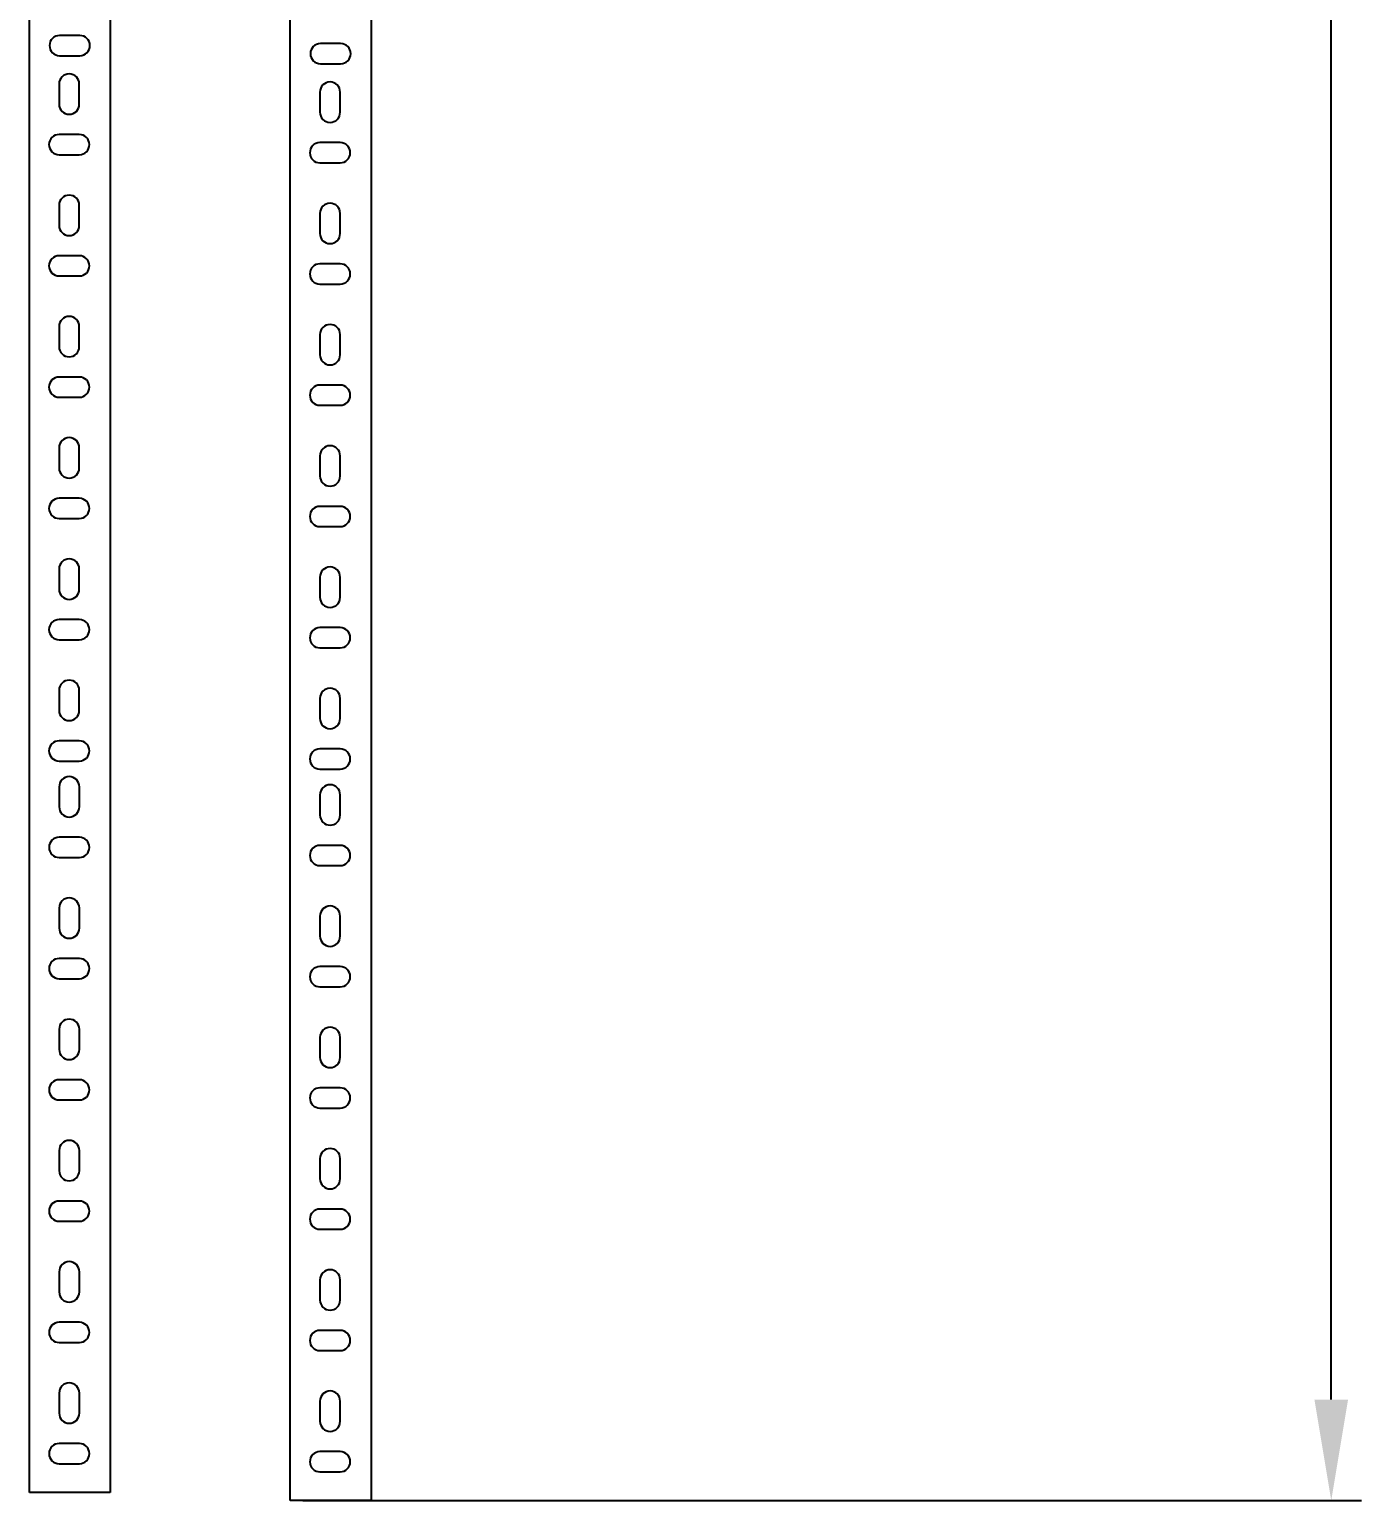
# Model space of a CAD drawing. Header units: millimetres. Extents: x 6614975 to 6624097, y 8742145 to 8746891.
# Drawn here: x 6615652.5 to 6615718.4, y 8745916 to 8745988.8 of the extents above; entities that cross this region are included whole.
import ezdxf

# ---------------------------------------------------------------- set-up
doc = ezdxf.new("R2010")
doc.units = ezdxf.units.MM
doc.styles.get("Standard").update_dxf_attribs({"font": 'arial.ttf'})
doc.dimstyles.new('ISO-25', dxfattribs={"dimtxt": 8, "dimasz": 5, "dimexe": 1.5, "dimexo": 0.625, "dimtad": 1, "dimtxsty": 'Standard', "dimcen": 2.5, "dimclrd": 1, "dimclre": 1, "dimclrt": 143, "dimadec": 0, "dimazin": 0, "dimtfac": 1, "dimtmove": 0, "dimatfit": 3, "dimfxl": 1, "dimarcsym": 0})

# ---------------------------------------------------------------- blocks, each defined once
blk = doc.blocks.new('*D255')
at = {"color": 1, "lineweight": -2, "transparency": 16777216}
for p, q in [((6615665.984, 8746216.014), (6615718.356, 8746216.014)), ((6615665.984, 8745916.014), (6615718.356, 8745916.014))]:
    blk.add_line(p, q, dxfattribs=at)
at = {"color": 1, "linetype": 'Continuous', "lineweight": -2, "transparency": 16777216}
blk.add_line((6615716.856, 8745921.014), (6615716.856, 8746211.014), dxfattribs=at)
at = {"color": 1, "transparency": 16777216}
for points in [[(6615716.023, 8746211.014), (6615717.689, 8746211.014), (6615716.856, 8746216.014)], [(6615716.023, 8745921.014), (6615717.689, 8745921.014), (6615716.856, 8745916.014)]]:
    blk.add_solid(points, dxfattribs=at)
at = {"layer": 'Defpoints', "color": 0, "transparency": 16777216}
for p in [(6615665.359, 8746216.014), (6615716.856, 8746216.014), (6615665.359, 8745916.014)]:
    blk.add_point(p, dxfattribs=at)
at = {"color": 143, "transparency": 16777216, "insert": (6615712.144, 8746066.014), "char_height": 8, "attachment_point": 5, "rotation": 90}
blk.add_mtext('300', dxfattribs=at)

msp = doc.modelspace()

# ---------------------------------------------------------------- linework, layer by layer
at = {"color": 7, "true_color": 0xffffff}
for p, q in [((6615652.456, 8745916.414), (6615652.456, 8746216.414)), ((6615656.456, 8746216.414), (6615656.456, 8745916.414)), ((6615656.456, 8746216.414), (6615656.456, 8745916.414)), ((6615656.456, 8746216.414), (6615656.456, 8745916.414)), ((6615656.456, 8746216.414), (6615656.456, 8745916.414)), ((6615656.456, 8746216.414), (6615656.456, 8745916.414)), ((6615656.456, 8746216.414), (6615656.456, 8745916.414)), ((6615665.359, 8745916.014), (6615665.359, 8746216.014)), ((6615669.359, 8746216.014), (6615669.359, 8745916.014)), ((6615669.359, 8746216.014), (6615669.359, 8745916.014)), ((6615669.359, 8746216.014), (6615669.359, 8745916.014)), ((6615669.359, 8746216.014), (6615669.359, 8745916.014)), ((6615669.359, 8746216.014), (6615669.359, 8745916.014)), ((6615669.359, 8746216.014), (6615669.359, 8745916.014)), ((6615656.456, 8745916.414), (6615652.456, 8745916.414)), ((6615656.456, 8745916.414), (6615652.456, 8745916.414)), ((6615656.456, 8745916.414), (6615652.456, 8745916.414)), ((6615656.456, 8745916.414), (6615652.456, 8745916.414)), ((6615656.456, 8745916.414), (6615652.456, 8745916.414)), ((6615656.456, 8745916.414), (6615652.456, 8745916.414)), ((6615669.359, 8745916.014), (6615665.359, 8745916.014)), ((6615669.359, 8745916.014), (6615665.359, 8745916.014)), ((6615669.359, 8745916.014), (6615665.359, 8745916.014)), ((6615669.359, 8745916.014), (6615665.359, 8745916.014)), ((6615669.359, 8745916.014), (6615665.359, 8745916.014)), ((6615669.359, 8745916.014), (6615665.359, 8745916.014))]:
    msp.add_line(p, q, dxfattribs=at)
for points in [[(6615653.949, 8745988.509, 1), (6615653.949, 8745987.509), (6615654.949, 8745987.509, 1), (6615654.949, 8745988.509)], [(6615653.949, 8745988.509, 1), (6615653.949, 8745987.509), (6615654.949, 8745987.509, 1), (6615654.949, 8745988.509)], [(6615653.949, 8745988.509, 1), (6615653.949, 8745987.509), (6615654.949, 8745987.509, 1), (6615654.949, 8745988.509)], [(6615653.949, 8745988.509, 1), (6615653.949, 8745987.509), (6615654.949, 8745987.509, 1), (6615654.949, 8745988.509)], [(6615653.949, 8745988.509, 1), (6615653.949, 8745987.509), (6615654.949, 8745987.509, 1), (6615654.949, 8745988.509)], [(6615653.949, 8745988.509, 1), (6615653.949, 8745987.509), (6615654.949, 8745987.509, 1), (6615654.949, 8745988.509)], [(6615666.852, 8745988.109, 1), (6615666.852, 8745987.109), (6615667.852, 8745987.109, 1), (6615667.852, 8745988.109)], [(6615666.852, 8745988.109, 1), (6615666.852, 8745987.109), (6615667.852, 8745987.109, 1), (6615667.852, 8745988.109)], [(6615666.852, 8745988.109, 1), (6615666.852, 8745987.109), (6615667.852, 8745987.109, 1), (6615667.852, 8745988.109)], [(6615666.852, 8745988.109, 1), (6615666.852, 8745987.109), (6615667.852, 8745987.109, 1), (6615667.852, 8745988.109)], [(6615666.852, 8745988.109, 1), (6615666.852, 8745987.109), (6615667.852, 8745987.109, 1), (6615667.852, 8745988.109)], [(6615666.852, 8745988.109, 1), (6615666.852, 8745987.109), (6615667.852, 8745987.109, 1), (6615667.852, 8745988.109)], [(6615653.923, 8745985.109, 1), (6615654.923, 8745985.109), (6615654.923, 8745986.109, 1), (6615653.923, 8745986.109)], [(6615653.923, 8745985.109, 1), (6615654.923, 8745985.109), (6615654.923, 8745986.109, 1), (6615653.923, 8745986.109)], [(6615653.923, 8745985.109, 1), (6615654.923, 8745985.109), (6615654.923, 8745986.109, 1), (6615653.923, 8745986.109)], [(6615653.923, 8745985.109, 1), (6615654.923, 8745985.109), (6615654.923, 8745986.109, 1), (6615653.923, 8745986.109)], [(6615653.923, 8745985.109, 1), (6615654.923, 8745985.109), (6615654.923, 8745986.109, 1), (6615653.923, 8745986.109)], [(6615653.923, 8745985.109, 1), (6615654.923, 8745985.109), (6615654.923, 8745986.109, 1), (6615653.923, 8745986.109)], [(6615666.826, 8745984.709, 1), (6615667.826, 8745984.709), (6615667.826, 8745985.709, 1), (6615666.826, 8745985.709)], [(6615666.826, 8745984.709, 1), (6615667.826, 8745984.709), (6615667.826, 8745985.709, 1), (6615666.826, 8745985.709)], [(6615666.826, 8745984.709, 1), (6615667.826, 8745984.709), (6615667.826, 8745985.709, 1), (6615666.826, 8745985.709)], [(6615666.826, 8745984.709, 1), (6615667.826, 8745984.709), (6615667.826, 8745985.709, 1), (6615666.826, 8745985.709)], [(6615666.826, 8745984.709, 1), (6615667.826, 8745984.709), (6615667.826, 8745985.709, 1), (6615666.826, 8745985.709)], [(6615666.826, 8745984.709, 1), (6615667.826, 8745984.709), (6615667.826, 8745985.709, 1), (6615666.826, 8745985.709)], [(6615653.923, 8745983.609, 1), (6615653.923, 8745982.609), (6615654.923, 8745982.609, 1), (6615654.923, 8745983.609)], [(6615653.923, 8745983.609, 1), (6615653.923, 8745982.609), (6615654.923, 8745982.609, 1), (6615654.923, 8745983.609)], [(6615653.923, 8745983.609, 1), (6615653.923, 8745982.609), (6615654.923, 8745982.609, 1), (6615654.923, 8745983.609)], [(6615653.923, 8745983.609, 1), (6615653.923, 8745982.609), (6615654.923, 8745982.609, 1), (6615654.923, 8745983.609)], [(6615653.923, 8745983.609, 1), (6615653.923, 8745982.609), (6615654.923, 8745982.609, 1), (6615654.923, 8745983.609)], [(6615653.923, 8745983.609, 1), (6615653.923, 8745982.609), (6615654.923, 8745982.609, 1), (6615654.923, 8745983.609)], [(6615666.826, 8745983.209, 1), (6615666.826, 8745982.209), (6615667.826, 8745982.209, 1), (6615667.826, 8745983.209)], [(6615666.826, 8745983.209, 1), (6615666.826, 8745982.209), (6615667.826, 8745982.209, 1), (6615667.826, 8745983.209)], [(6615666.826, 8745983.209, 1), (6615666.826, 8745982.209), (6615667.826, 8745982.209, 1), (6615667.826, 8745983.209)], [(6615666.826, 8745983.209, 1), (6615666.826, 8745982.209), (6615667.826, 8745982.209, 1), (6615667.826, 8745983.209)], [(6615666.826, 8745983.209, 1), (6615666.826, 8745982.209), (6615667.826, 8745982.209, 1), (6615667.826, 8745983.209)], [(6615666.826, 8745983.209, 1), (6615666.826, 8745982.209), (6615667.826, 8745982.209, 1), (6615667.826, 8745983.209)], [(6615653.923, 8745979.109, 1), (6615654.923, 8745979.109), (6615654.923, 8745980.109, 1), (6615653.923, 8745980.109)], [(6615653.923, 8745979.109, 1), (6615654.923, 8745979.109), (6615654.923, 8745980.109, 1), (6615653.923, 8745980.109)], [(6615653.923, 8745979.109, 1), (6615654.923, 8745979.109), (6615654.923, 8745980.109, 1), (6615653.923, 8745980.109)], [(6615653.923, 8745979.109, 1), (6615654.923, 8745979.109), (6615654.923, 8745980.109, 1), (6615653.923, 8745980.109)], [(6615653.923, 8745979.109, 1), (6615654.923, 8745979.109), (6615654.923, 8745980.109, 1), (6615653.923, 8745980.109)], [(6615653.923, 8745979.109, 1), (6615654.923, 8745979.109), (6615654.923, 8745980.109, 1), (6615653.923, 8745980.109)], [(6615666.826, 8745978.709, 1), (6615667.826, 8745978.709), (6615667.826, 8745979.709, 1), (6615666.826, 8745979.709)], [(6615666.826, 8745978.709, 1), (6615667.826, 8745978.709), (6615667.826, 8745979.709, 1), (6615666.826, 8745979.709)], [(6615666.826, 8745978.709, 1), (6615667.826, 8745978.709), (6615667.826, 8745979.709, 1), (6615666.826, 8745979.709)], [(6615666.826, 8745978.709, 1), (6615667.826, 8745978.709), (6615667.826, 8745979.709, 1), (6615666.826, 8745979.709)], [(6615666.826, 8745978.709, 1), (6615667.826, 8745978.709), (6615667.826, 8745979.709, 1), (6615666.826, 8745979.709)], [(6615666.826, 8745978.709, 1), (6615667.826, 8745978.709), (6615667.826, 8745979.709, 1), (6615666.826, 8745979.709)], [(6615653.923, 8745977.609, 1), (6615653.923, 8745976.609), (6615654.923, 8745976.609, 1), (6615654.923, 8745977.609)], [(6615653.923, 8745977.609, 1), (6615653.923, 8745976.609), (6615654.923, 8745976.609, 1), (6615654.923, 8745977.609)], [(6615653.923, 8745977.609, 1), (6615653.923, 8745976.609), (6615654.923, 8745976.609, 1), (6615654.923, 8745977.609)], [(6615653.923, 8745977.609, 1), (6615653.923, 8745976.609), (6615654.923, 8745976.609, 1), (6615654.923, 8745977.609)], [(6615653.923, 8745977.609, 1), (6615653.923, 8745976.609), (6615654.923, 8745976.609, 1), (6615654.923, 8745977.609)], [(6615653.923, 8745977.609, 1), (6615653.923, 8745976.609), (6615654.923, 8745976.609, 1), (6615654.923, 8745977.609)], [(6615666.826, 8745977.209, 1), (6615666.826, 8745976.209), (6615667.826, 8745976.209, 1), (6615667.826, 8745977.209)], [(6615666.826, 8745977.209, 1), (6615666.826, 8745976.209), (6615667.826, 8745976.209, 1), (6615667.826, 8745977.209)], [(6615666.826, 8745977.209, 1), (6615666.826, 8745976.209), (6615667.826, 8745976.209, 1), (6615667.826, 8745977.209)], [(6615666.826, 8745977.209, 1), (6615666.826, 8745976.209), (6615667.826, 8745976.209, 1), (6615667.826, 8745977.209)], [(6615666.826, 8745977.209, 1), (6615666.826, 8745976.209), (6615667.826, 8745976.209, 1), (6615667.826, 8745977.209)], [(6615666.826, 8745977.209, 1), (6615666.826, 8745976.209), (6615667.826, 8745976.209, 1), (6615667.826, 8745977.209)], [(6615653.923, 8745973.109, 1), (6615654.923, 8745973.109), (6615654.923, 8745974.109, 1), (6615653.923, 8745974.109)], [(6615653.923, 8745973.109, 1), (6615654.923, 8745973.109), (6615654.923, 8745974.109, 1), (6615653.923, 8745974.109)], [(6615653.923, 8745973.109, 1), (6615654.923, 8745973.109), (6615654.923, 8745974.109, 1), (6615653.923, 8745974.109)], [(6615653.923, 8745973.109, 1), (6615654.923, 8745973.109), (6615654.923, 8745974.109, 1), (6615653.923, 8745974.109)], [(6615653.923, 8745973.109, 1), (6615654.923, 8745973.109), (6615654.923, 8745974.109, 1), (6615653.923, 8745974.109)], [(6615653.923, 8745973.109, 1), (6615654.923, 8745973.109), (6615654.923, 8745974.109, 1), (6615653.923, 8745974.109)], [(6615666.826, 8745972.709, 1), (6615667.826, 8745972.709), (6615667.826, 8745973.709, 1), (6615666.826, 8745973.709)], [(6615666.826, 8745972.709, 1), (6615667.826, 8745972.709), (6615667.826, 8745973.709, 1), (6615666.826, 8745973.709)], [(6615666.826, 8745972.709, 1), (6615667.826, 8745972.709), (6615667.826, 8745973.709, 1), (6615666.826, 8745973.709)], [(6615666.826, 8745972.709, 1), (6615667.826, 8745972.709), (6615667.826, 8745973.709, 1), (6615666.826, 8745973.709)], [(6615666.826, 8745972.709, 1), (6615667.826, 8745972.709), (6615667.826, 8745973.709, 1), (6615666.826, 8745973.709)], [(6615666.826, 8745972.709, 1), (6615667.826, 8745972.709), (6615667.826, 8745973.709, 1), (6615666.826, 8745973.709)], [(6615653.923, 8745971.609, 1), (6615653.923, 8745970.609), (6615654.923, 8745970.609, 1), (6615654.923, 8745971.609)], [(6615653.923, 8745971.609, 1), (6615653.923, 8745970.609), (6615654.923, 8745970.609, 1), (6615654.923, 8745971.609)], [(6615653.923, 8745971.609, 1), (6615653.923, 8745970.609), (6615654.923, 8745970.609, 1), (6615654.923, 8745971.609)], [(6615653.923, 8745971.609, 1), (6615653.923, 8745970.609), (6615654.923, 8745970.609, 1), (6615654.923, 8745971.609)], [(6615653.923, 8745971.609, 1), (6615653.923, 8745970.609), (6615654.923, 8745970.609, 1), (6615654.923, 8745971.609)], [(6615653.923, 8745971.609, 1), (6615653.923, 8745970.609), (6615654.923, 8745970.609, 1), (6615654.923, 8745971.609)], [(6615666.826, 8745971.209, 1), (6615666.826, 8745970.209), (6615667.826, 8745970.209, 1), (6615667.826, 8745971.209)], [(6615666.826, 8745971.209, 1), (6615666.826, 8745970.209), (6615667.826, 8745970.209, 1), (6615667.826, 8745971.209)], [(6615666.826, 8745971.209, 1), (6615666.826, 8745970.209), (6615667.826, 8745970.209, 1), (6615667.826, 8745971.209)], [(6615666.826, 8745971.209, 1), (6615666.826, 8745970.209), (6615667.826, 8745970.209, 1), (6615667.826, 8745971.209)], [(6615666.826, 8745971.209, 1), (6615666.826, 8745970.209), (6615667.826, 8745970.209, 1), (6615667.826, 8745971.209)], [(6615666.826, 8745971.209, 1), (6615666.826, 8745970.209), (6615667.826, 8745970.209, 1), (6615667.826, 8745971.209)], [(6615653.923, 8745967.109, 1), (6615654.923, 8745967.109), (6615654.923, 8745968.109, 1), (6615653.923, 8745968.109)], [(6615653.923, 8745967.109, 1), (6615654.923, 8745967.109), (6615654.923, 8745968.109, 1), (6615653.923, 8745968.109)], [(6615653.923, 8745967.109, 1), (6615654.923, 8745967.109), (6615654.923, 8745968.109, 1), (6615653.923, 8745968.109)], [(6615653.923, 8745967.109, 1), (6615654.923, 8745967.109), (6615654.923, 8745968.109, 1), (6615653.923, 8745968.109)], [(6615653.923, 8745967.109, 1), (6615654.923, 8745967.109), (6615654.923, 8745968.109, 1), (6615653.923, 8745968.109)], [(6615653.923, 8745967.109, 1), (6615654.923, 8745967.109), (6615654.923, 8745968.109, 1), (6615653.923, 8745968.109)], [(6615666.826, 8745966.709, 1), (6615667.826, 8745966.709), (6615667.826, 8745967.709, 1), (6615666.826, 8745967.709)], [(6615666.826, 8745966.709, 1), (6615667.826, 8745966.709), (6615667.826, 8745967.709, 1), (6615666.826, 8745967.709)], [(6615666.826, 8745966.709, 1), (6615667.826, 8745966.709), (6615667.826, 8745967.709, 1), (6615666.826, 8745967.709)], [(6615666.826, 8745966.709, 1), (6615667.826, 8745966.709), (6615667.826, 8745967.709, 1), (6615666.826, 8745967.709)], [(6615666.826, 8745966.709, 1), (6615667.826, 8745966.709), (6615667.826, 8745967.709, 1), (6615666.826, 8745967.709)], [(6615666.826, 8745966.709, 1), (6615667.826, 8745966.709), (6615667.826, 8745967.709, 1), (6615666.826, 8745967.709)], [(6615653.923, 8745965.609, 1), (6615653.923, 8745964.609), (6615654.923, 8745964.609, 1), (6615654.923, 8745965.609)], [(6615653.923, 8745965.609, 1), (6615653.923, 8745964.609), (6615654.923, 8745964.609, 1), (6615654.923, 8745965.609)], [(6615653.923, 8745965.609, 1), (6615653.923, 8745964.609), (6615654.923, 8745964.609, 1), (6615654.923, 8745965.609)], [(6615653.923, 8745965.609, 1), (6615653.923, 8745964.609), (6615654.923, 8745964.609, 1), (6615654.923, 8745965.609)], [(6615653.923, 8745965.609, 1), (6615653.923, 8745964.609), (6615654.923, 8745964.609, 1), (6615654.923, 8745965.609)], [(6615653.923, 8745965.609, 1), (6615653.923, 8745964.609), (6615654.923, 8745964.609, 1), (6615654.923, 8745965.609)], [(6615666.826, 8745965.209, 1), (6615666.826, 8745964.209), (6615667.826, 8745964.209, 1), (6615667.826, 8745965.209)], [(6615666.826, 8745965.209, 1), (6615666.826, 8745964.209), (6615667.826, 8745964.209, 1), (6615667.826, 8745965.209)], [(6615666.826, 8745965.209, 1), (6615666.826, 8745964.209), (6615667.826, 8745964.209, 1), (6615667.826, 8745965.209)], [(6615666.826, 8745965.209, 1), (6615666.826, 8745964.209), (6615667.826, 8745964.209, 1), (6615667.826, 8745965.209)], [(6615666.826, 8745965.209, 1), (6615666.826, 8745964.209), (6615667.826, 8745964.209, 1), (6615667.826, 8745965.209)], [(6615666.826, 8745965.209, 1), (6615666.826, 8745964.209), (6615667.826, 8745964.209, 1), (6615667.826, 8745965.209)], [(6615653.923, 8745961.109, 1), (6615654.923, 8745961.109), (6615654.923, 8745962.109, 1), (6615653.923, 8745962.109)], [(6615653.923, 8745961.109, 1), (6615654.923, 8745961.109), (6615654.923, 8745962.109, 1), (6615653.923, 8745962.109)], [(6615653.923, 8745961.109, 1), (6615654.923, 8745961.109), (6615654.923, 8745962.109, 1), (6615653.923, 8745962.109)], [(6615653.923, 8745961.109, 1), (6615654.923, 8745961.109), (6615654.923, 8745962.109, 1), (6615653.923, 8745962.109)], [(6615653.923, 8745961.109, 1), (6615654.923, 8745961.109), (6615654.923, 8745962.109, 1), (6615653.923, 8745962.109)], [(6615653.923, 8745961.109, 1), (6615654.923, 8745961.109), (6615654.923, 8745962.109, 1), (6615653.923, 8745962.109)], [(6615666.826, 8745960.709, 1), (6615667.826, 8745960.709), (6615667.826, 8745961.709, 1), (6615666.826, 8745961.709)], [(6615666.826, 8745960.709, 1), (6615667.826, 8745960.709), (6615667.826, 8745961.709, 1), (6615666.826, 8745961.709)], [(6615666.826, 8745960.709, 1), (6615667.826, 8745960.709), (6615667.826, 8745961.709, 1), (6615666.826, 8745961.709)], [(6615666.826, 8745960.709, 1), (6615667.826, 8745960.709), (6615667.826, 8745961.709, 1), (6615666.826, 8745961.709)], [(6615666.826, 8745960.709, 1), (6615667.826, 8745960.709), (6615667.826, 8745961.709, 1), (6615666.826, 8745961.709)], [(6615666.826, 8745960.709, 1), (6615667.826, 8745960.709), (6615667.826, 8745961.709, 1), (6615666.826, 8745961.709)], [(6615653.923, 8745959.609, 1), (6615653.923, 8745958.609), (6615654.923, 8745958.609, 1), (6615654.923, 8745959.609)], [(6615653.923, 8745959.609, 1), (6615653.923, 8745958.609), (6615654.923, 8745958.609, 1), (6615654.923, 8745959.609)], [(6615653.923, 8745959.609, 1), (6615653.923, 8745958.609), (6615654.923, 8745958.609, 1), (6615654.923, 8745959.609)], [(6615653.923, 8745959.609, 1), (6615653.923, 8745958.609), (6615654.923, 8745958.609, 1), (6615654.923, 8745959.609)], [(6615653.923, 8745959.609, 1), (6615653.923, 8745958.609), (6615654.923, 8745958.609, 1), (6615654.923, 8745959.609)], [(6615653.923, 8745959.609, 1), (6615653.923, 8745958.609), (6615654.923, 8745958.609, 1), (6615654.923, 8745959.609)], [(6615666.826, 8745959.209, 1), (6615666.826, 8745958.209), (6615667.826, 8745958.209, 1), (6615667.826, 8745959.209)], [(6615666.826, 8745959.209, 1), (6615666.826, 8745958.209), (6615667.826, 8745958.209, 1), (6615667.826, 8745959.209)], [(6615666.826, 8745959.209, 1), (6615666.826, 8745958.209), (6615667.826, 8745958.209, 1), (6615667.826, 8745959.209)], [(6615666.826, 8745959.209, 1), (6615666.826, 8745958.209), (6615667.826, 8745958.209, 1), (6615667.826, 8745959.209)], [(6615666.826, 8745959.209, 1), (6615666.826, 8745958.209), (6615667.826, 8745958.209, 1), (6615667.826, 8745959.209)], [(6615666.826, 8745959.209, 1), (6615666.826, 8745958.209), (6615667.826, 8745958.209, 1), (6615667.826, 8745959.209)], [(6615653.923, 8745955.109, 1), (6615654.923, 8745955.109), (6615654.923, 8745956.109, 1), (6615653.923, 8745956.109)], [(6615653.923, 8745955.109, 1), (6615654.923, 8745955.109), (6615654.923, 8745956.109, 1), (6615653.923, 8745956.109)], [(6615653.923, 8745955.109, 1), (6615654.923, 8745955.109), (6615654.923, 8745956.109, 1), (6615653.923, 8745956.109)], [(6615653.923, 8745955.109, 1), (6615654.923, 8745955.109), (6615654.923, 8745956.109, 1), (6615653.923, 8745956.109)], [(6615653.923, 8745955.109, 1), (6615654.923, 8745955.109), (6615654.923, 8745956.109, 1), (6615653.923, 8745956.109)], [(6615653.923, 8745955.109, 1), (6615654.923, 8745955.109), (6615654.923, 8745956.109, 1), (6615653.923, 8745956.109)], [(6615666.826, 8745954.709, 1), (6615667.826, 8745954.709), (6615667.826, 8745955.709, 1), (6615666.826, 8745955.709)], [(6615666.826, 8745954.709, 1), (6615667.826, 8745954.709), (6615667.826, 8745955.709, 1), (6615666.826, 8745955.709)], [(6615666.826, 8745954.709, 1), (6615667.826, 8745954.709), (6615667.826, 8745955.709, 1), (6615666.826, 8745955.709)], [(6615666.826, 8745954.709, 1), (6615667.826, 8745954.709), (6615667.826, 8745955.709, 1), (6615666.826, 8745955.709)], [(6615666.826, 8745954.709, 1), (6615667.826, 8745954.709), (6615667.826, 8745955.709, 1), (6615666.826, 8745955.709)], [(6615666.826, 8745954.709, 1), (6615667.826, 8745954.709), (6615667.826, 8745955.709, 1), (6615666.826, 8745955.709)], [(6615653.923, 8745953.609, 1), (6615653.923, 8745952.609), (6615654.923, 8745952.609, 1), (6615654.923, 8745953.609)], [(6615653.923, 8745953.609, 1), (6615653.923, 8745952.609), (6615654.923, 8745952.609, 1), (6615654.923, 8745953.609)], [(6615653.923, 8745953.609, 1), (6615653.923, 8745952.609), (6615654.923, 8745952.609, 1), (6615654.923, 8745953.609)], [(6615653.923, 8745953.609, 1), (6615653.923, 8745952.609), (6615654.923, 8745952.609, 1), (6615654.923, 8745953.609)], [(6615653.923, 8745953.609, 1), (6615653.923, 8745952.609), (6615654.923, 8745952.609, 1), (6615654.923, 8745953.609)], [(6615653.923, 8745953.609, 1), (6615653.923, 8745952.609), (6615654.923, 8745952.609, 1), (6615654.923, 8745953.609)], [(6615666.826, 8745953.209, 1), (6615666.826, 8745952.209), (6615667.826, 8745952.209, 1), (6615667.826, 8745953.209)], [(6615666.826, 8745953.209, 1), (6615666.826, 8745952.209), (6615667.826, 8745952.209, 1), (6615667.826, 8745953.209)], [(6615666.826, 8745953.209, 1), (6615666.826, 8745952.209), (6615667.826, 8745952.209, 1), (6615667.826, 8745953.209)], [(6615666.826, 8745953.209, 1), (6615666.826, 8745952.209), (6615667.826, 8745952.209, 1), (6615667.826, 8745953.209)], [(6615666.826, 8745953.209, 1), (6615666.826, 8745952.209), (6615667.826, 8745952.209, 1), (6615667.826, 8745953.209)], [(6615666.826, 8745953.209, 1), (6615666.826, 8745952.209), (6615667.826, 8745952.209, 1), (6615667.826, 8745953.209)], [(6615653.925, 8745950.336, 1), (6615654.925, 8745950.336), (6615654.925, 8745951.336, 1), (6615653.925, 8745951.336)], [(6615653.925, 8745950.336, 1), (6615654.925, 8745950.336), (6615654.925, 8745951.336, 1), (6615653.925, 8745951.336)], [(6615653.925, 8745950.336, 1), (6615654.925, 8745950.336), (6615654.925, 8745951.336, 1), (6615653.925, 8745951.336)], [(6615653.925, 8745950.336, 1), (6615654.925, 8745950.336), (6615654.925, 8745951.336, 1), (6615653.925, 8745951.336)], [(6615653.925, 8745950.336, 1), (6615654.925, 8745950.336), (6615654.925, 8745951.336, 1), (6615653.925, 8745951.336)], [(6615653.925, 8745950.336, 1), (6615654.925, 8745950.336), (6615654.925, 8745951.336, 1), (6615653.925, 8745951.336)], [(6615666.828, 8745949.936, 1), (6615667.828, 8745949.936), (6615667.828, 8745950.936, 1), (6615666.828, 8745950.936)], [(6615666.828, 8745949.936, 1), (6615667.828, 8745949.936), (6615667.828, 8745950.936, 1), (6615666.828, 8745950.936)], [(6615666.828, 8745949.936, 1), (6615667.828, 8745949.936), (6615667.828, 8745950.936, 1), (6615666.828, 8745950.936)], [(6615666.828, 8745949.936, 1), (6615667.828, 8745949.936), (6615667.828, 8745950.936, 1), (6615666.828, 8745950.936)], [(6615666.828, 8745949.936, 1), (6615667.828, 8745949.936), (6615667.828, 8745950.936, 1), (6615666.828, 8745950.936)], [(6615666.828, 8745949.936, 1), (6615667.828, 8745949.936), (6615667.828, 8745950.936, 1), (6615666.828, 8745950.936)], [(6615653.925, 8745948.836, 1), (6615653.925, 8745947.836), (6615654.925, 8745947.836, 1), (6615654.925, 8745948.836)], [(6615653.925, 8745948.836, 1), (6615653.925, 8745947.836), (6615654.925, 8745947.836, 1), (6615654.925, 8745948.836)], [(6615653.925, 8745948.836, 1), (6615653.925, 8745947.836), (6615654.925, 8745947.836, 1), (6615654.925, 8745948.836)], [(6615653.925, 8745948.836, 1), (6615653.925, 8745947.836), (6615654.925, 8745947.836, 1), (6615654.925, 8745948.836)], [(6615653.925, 8745948.836, 1), (6615653.925, 8745947.836), (6615654.925, 8745947.836, 1), (6615654.925, 8745948.836)], [(6615653.925, 8745948.836, 1), (6615653.925, 8745947.836), (6615654.925, 8745947.836, 1), (6615654.925, 8745948.836)], [(6615666.828, 8745948.436, 1), (6615666.828, 8745947.436), (6615667.828, 8745947.436, 1), (6615667.828, 8745948.436)], [(6615666.828, 8745948.436, 1), (6615666.828, 8745947.436), (6615667.828, 8745947.436, 1), (6615667.828, 8745948.436)], [(6615666.828, 8745948.436, 1), (6615666.828, 8745947.436), (6615667.828, 8745947.436, 1), (6615667.828, 8745948.436)], [(6615666.828, 8745948.436, 1), (6615666.828, 8745947.436), (6615667.828, 8745947.436, 1), (6615667.828, 8745948.436)], [(6615666.828, 8745948.436, 1), (6615666.828, 8745947.436), (6615667.828, 8745947.436, 1), (6615667.828, 8745948.436)], [(6615666.828, 8745948.436, 1), (6615666.828, 8745947.436), (6615667.828, 8745947.436, 1), (6615667.828, 8745948.436)], [(6615653.925, 8745944.336, 1), (6615654.925, 8745944.336), (6615654.925, 8745945.336, 1), (6615653.925, 8745945.336)], [(6615653.925, 8745944.336, 1), (6615654.925, 8745944.336), (6615654.925, 8745945.336, 1), (6615653.925, 8745945.336)], [(6615653.925, 8745944.336, 1), (6615654.925, 8745944.336), (6615654.925, 8745945.336, 1), (6615653.925, 8745945.336)], [(6615653.925, 8745944.336, 1), (6615654.925, 8745944.336), (6615654.925, 8745945.336, 1), (6615653.925, 8745945.336)], [(6615653.925, 8745944.336, 1), (6615654.925, 8745944.336), (6615654.925, 8745945.336, 1), (6615653.925, 8745945.336)], [(6615653.925, 8745944.336, 1), (6615654.925, 8745944.336), (6615654.925, 8745945.336, 1), (6615653.925, 8745945.336)], [(6615666.828, 8745943.936, 1), (6615667.828, 8745943.936), (6615667.828, 8745944.936, 1), (6615666.828, 8745944.936)], [(6615666.828, 8745943.936, 1), (6615667.828, 8745943.936), (6615667.828, 8745944.936, 1), (6615666.828, 8745944.936)], [(6615666.828, 8745943.936, 1), (6615667.828, 8745943.936), (6615667.828, 8745944.936, 1), (6615666.828, 8745944.936)], [(6615666.828, 8745943.936, 1), (6615667.828, 8745943.936), (6615667.828, 8745944.936, 1), (6615666.828, 8745944.936)], [(6615666.828, 8745943.936, 1), (6615667.828, 8745943.936), (6615667.828, 8745944.936, 1), (6615666.828, 8745944.936)], [(6615666.828, 8745943.936, 1), (6615667.828, 8745943.936), (6615667.828, 8745944.936, 1), (6615666.828, 8745944.936)], [(6615653.925, 8745942.836, 1), (6615653.925, 8745941.836), (6615654.925, 8745941.836, 1), (6615654.925, 8745942.836)], [(6615653.925, 8745942.836, 1), (6615653.925, 8745941.836), (6615654.925, 8745941.836, 1), (6615654.925, 8745942.836)], [(6615653.925, 8745942.836, 1), (6615653.925, 8745941.836), (6615654.925, 8745941.836, 1), (6615654.925, 8745942.836)], [(6615653.925, 8745942.836, 1), (6615653.925, 8745941.836), (6615654.925, 8745941.836, 1), (6615654.925, 8745942.836)], [(6615653.925, 8745942.836, 1), (6615653.925, 8745941.836), (6615654.925, 8745941.836, 1), (6615654.925, 8745942.836)], [(6615653.925, 8745942.836, 1), (6615653.925, 8745941.836), (6615654.925, 8745941.836, 1), (6615654.925, 8745942.836)], [(6615666.828, 8745942.436, 1), (6615666.828, 8745941.436), (6615667.828, 8745941.436, 1), (6615667.828, 8745942.436)], [(6615666.828, 8745942.436, 1), (6615666.828, 8745941.436), (6615667.828, 8745941.436, 1), (6615667.828, 8745942.436)], [(6615666.828, 8745942.436, 1), (6615666.828, 8745941.436), (6615667.828, 8745941.436, 1), (6615667.828, 8745942.436)], [(6615666.828, 8745942.436, 1), (6615666.828, 8745941.436), (6615667.828, 8745941.436, 1), (6615667.828, 8745942.436)], [(6615666.828, 8745942.436, 1), (6615666.828, 8745941.436), (6615667.828, 8745941.436, 1), (6615667.828, 8745942.436)], [(6615666.828, 8745942.436, 1), (6615666.828, 8745941.436), (6615667.828, 8745941.436, 1), (6615667.828, 8745942.436)], [(6615653.925, 8745938.336, 1), (6615654.925, 8745938.336), (6615654.925, 8745939.336, 1), (6615653.925, 8745939.336)], [(6615653.925, 8745938.336, 1), (6615654.925, 8745938.336), (6615654.925, 8745939.336, 1), (6615653.925, 8745939.336)], [(6615653.925, 8745938.336, 1), (6615654.925, 8745938.336), (6615654.925, 8745939.336, 1), (6615653.925, 8745939.336)], [(6615653.925, 8745938.336, 1), (6615654.925, 8745938.336), (6615654.925, 8745939.336, 1), (6615653.925, 8745939.336)], [(6615653.925, 8745938.336, 1), (6615654.925, 8745938.336), (6615654.925, 8745939.336, 1), (6615653.925, 8745939.336)], [(6615653.925, 8745938.336, 1), (6615654.925, 8745938.336), (6615654.925, 8745939.336, 1), (6615653.925, 8745939.336)], [(6615666.828, 8745937.936, 1), (6615667.828, 8745937.936), (6615667.828, 8745938.936, 1), (6615666.828, 8745938.936)], [(6615666.828, 8745937.936, 1), (6615667.828, 8745937.936), (6615667.828, 8745938.936, 1), (6615666.828, 8745938.936)], [(6615666.828, 8745937.936, 1), (6615667.828, 8745937.936), (6615667.828, 8745938.936, 1), (6615666.828, 8745938.936)], [(6615666.828, 8745937.936, 1), (6615667.828, 8745937.936), (6615667.828, 8745938.936, 1), (6615666.828, 8745938.936)], [(6615666.828, 8745937.936, 1), (6615667.828, 8745937.936), (6615667.828, 8745938.936, 1), (6615666.828, 8745938.936)], [(6615666.828, 8745937.936, 1), (6615667.828, 8745937.936), (6615667.828, 8745938.936, 1), (6615666.828, 8745938.936)], [(6615653.925, 8745936.836, 1), (6615653.925, 8745935.836), (6615654.925, 8745935.836, 1), (6615654.925, 8745936.836)], [(6615653.925, 8745936.836, 1), (6615653.925, 8745935.836), (6615654.925, 8745935.836, 1), (6615654.925, 8745936.836)], [(6615653.925, 8745936.836, 1), (6615653.925, 8745935.836), (6615654.925, 8745935.836, 1), (6615654.925, 8745936.836)], [(6615653.925, 8745936.836, 1), (6615653.925, 8745935.836), (6615654.925, 8745935.836, 1), (6615654.925, 8745936.836)], [(6615653.925, 8745936.836, 1), (6615653.925, 8745935.836), (6615654.925, 8745935.836, 1), (6615654.925, 8745936.836)], [(6615653.925, 8745936.836, 1), (6615653.925, 8745935.836), (6615654.925, 8745935.836, 1), (6615654.925, 8745936.836)], [(6615666.828, 8745936.436, 1), (6615666.828, 8745935.436), (6615667.828, 8745935.436, 1), (6615667.828, 8745936.436)], [(6615666.828, 8745936.436, 1), (6615666.828, 8745935.436), (6615667.828, 8745935.436, 1), (6615667.828, 8745936.436)], [(6615666.828, 8745936.436, 1), (6615666.828, 8745935.436), (6615667.828, 8745935.436, 1), (6615667.828, 8745936.436)], [(6615666.828, 8745936.436, 1), (6615666.828, 8745935.436), (6615667.828, 8745935.436, 1), (6615667.828, 8745936.436)], [(6615666.828, 8745936.436, 1), (6615666.828, 8745935.436), (6615667.828, 8745935.436, 1), (6615667.828, 8745936.436)], [(6615666.828, 8745936.436, 1), (6615666.828, 8745935.436), (6615667.828, 8745935.436, 1), (6615667.828, 8745936.436)], [(6615653.925, 8745932.336, 1), (6615654.925, 8745932.336), (6615654.925, 8745933.336, 1), (6615653.925, 8745933.336)], [(6615653.925, 8745932.336, 1), (6615654.925, 8745932.336), (6615654.925, 8745933.336, 1), (6615653.925, 8745933.336)], [(6615653.925, 8745932.336, 1), (6615654.925, 8745932.336), (6615654.925, 8745933.336, 1), (6615653.925, 8745933.336)], [(6615653.925, 8745932.336, 1), (6615654.925, 8745932.336), (6615654.925, 8745933.336, 1), (6615653.925, 8745933.336)], [(6615653.925, 8745932.336, 1), (6615654.925, 8745932.336), (6615654.925, 8745933.336, 1), (6615653.925, 8745933.336)], [(6615653.925, 8745932.336, 1), (6615654.925, 8745932.336), (6615654.925, 8745933.336, 1), (6615653.925, 8745933.336)], [(6615666.828, 8745931.936, 1), (6615667.828, 8745931.936), (6615667.828, 8745932.936, 1), (6615666.828, 8745932.936)], [(6615666.828, 8745931.936, 1), (6615667.828, 8745931.936), (6615667.828, 8745932.936, 1), (6615666.828, 8745932.936)], [(6615666.828, 8745931.936, 1), (6615667.828, 8745931.936), (6615667.828, 8745932.936, 1), (6615666.828, 8745932.936)], [(6615666.828, 8745931.936, 1), (6615667.828, 8745931.936), (6615667.828, 8745932.936, 1), (6615666.828, 8745932.936)], [(6615666.828, 8745931.936, 1), (6615667.828, 8745931.936), (6615667.828, 8745932.936, 1), (6615666.828, 8745932.936)], [(6615666.828, 8745931.936, 1), (6615667.828, 8745931.936), (6615667.828, 8745932.936, 1), (6615666.828, 8745932.936)], [(6615653.925, 8745930.836, 1), (6615653.925, 8745929.836), (6615654.925, 8745929.836, 1), (6615654.925, 8745930.836)], [(6615653.925, 8745930.836, 1), (6615653.925, 8745929.836), (6615654.925, 8745929.836, 1), (6615654.925, 8745930.836)], [(6615653.925, 8745930.836, 1), (6615653.925, 8745929.836), (6615654.925, 8745929.836, 1), (6615654.925, 8745930.836)], [(6615653.925, 8745930.836, 1), (6615653.925, 8745929.836), (6615654.925, 8745929.836, 1), (6615654.925, 8745930.836)], [(6615653.925, 8745930.836, 1), (6615653.925, 8745929.836), (6615654.925, 8745929.836, 1), (6615654.925, 8745930.836)], [(6615653.925, 8745930.836, 1), (6615653.925, 8745929.836), (6615654.925, 8745929.836, 1), (6615654.925, 8745930.836)], [(6615666.828, 8745930.436, 1), (6615666.828, 8745929.436), (6615667.828, 8745929.436, 1), (6615667.828, 8745930.436)], [(6615666.828, 8745930.436, 1), (6615666.828, 8745929.436), (6615667.828, 8745929.436, 1), (6615667.828, 8745930.436)], [(6615666.828, 8745930.436, 1), (6615666.828, 8745929.436), (6615667.828, 8745929.436, 1), (6615667.828, 8745930.436)], [(6615666.828, 8745930.436, 1), (6615666.828, 8745929.436), (6615667.828, 8745929.436, 1), (6615667.828, 8745930.436)], [(6615666.828, 8745930.436, 1), (6615666.828, 8745929.436), (6615667.828, 8745929.436, 1), (6615667.828, 8745930.436)], [(6615666.828, 8745930.436, 1), (6615666.828, 8745929.436), (6615667.828, 8745929.436, 1), (6615667.828, 8745930.436)], [(6615653.925, 8745926.336, 1), (6615654.925, 8745926.336), (6615654.925, 8745927.336, 1), (6615653.925, 8745927.336)], [(6615653.925, 8745926.336, 1), (6615654.925, 8745926.336), (6615654.925, 8745927.336, 1), (6615653.925, 8745927.336)], [(6615653.925, 8745926.336, 1), (6615654.925, 8745926.336), (6615654.925, 8745927.336, 1), (6615653.925, 8745927.336)], [(6615653.925, 8745926.336, 1), (6615654.925, 8745926.336), (6615654.925, 8745927.336, 1), (6615653.925, 8745927.336)], [(6615653.925, 8745926.336, 1), (6615654.925, 8745926.336), (6615654.925, 8745927.336, 1), (6615653.925, 8745927.336)], [(6615653.925, 8745926.336, 1), (6615654.925, 8745926.336), (6615654.925, 8745927.336, 1), (6615653.925, 8745927.336)], [(6615666.828, 8745925.936, 1), (6615667.828, 8745925.936), (6615667.828, 8745926.936, 1), (6615666.828, 8745926.936)], [(6615666.828, 8745925.936, 1), (6615667.828, 8745925.936), (6615667.828, 8745926.936, 1), (6615666.828, 8745926.936)], [(6615666.828, 8745925.936, 1), (6615667.828, 8745925.936), (6615667.828, 8745926.936, 1), (6615666.828, 8745926.936)], [(6615666.828, 8745925.936, 1), (6615667.828, 8745925.936), (6615667.828, 8745926.936, 1), (6615666.828, 8745926.936)], [(6615666.828, 8745925.936, 1), (6615667.828, 8745925.936), (6615667.828, 8745926.936, 1), (6615666.828, 8745926.936)], [(6615666.828, 8745925.936, 1), (6615667.828, 8745925.936), (6615667.828, 8745926.936, 1), (6615666.828, 8745926.936)], [(6615653.925, 8745924.836, 1), (6615653.925, 8745923.836), (6615654.925, 8745923.836, 1), (6615654.925, 8745924.836)], [(6615653.925, 8745924.836, 1), (6615653.925, 8745923.836), (6615654.925, 8745923.836, 1), (6615654.925, 8745924.836)], [(6615653.925, 8745924.836, 1), (6615653.925, 8745923.836), (6615654.925, 8745923.836, 1), (6615654.925, 8745924.836)], [(6615653.925, 8745924.836, 1), (6615653.925, 8745923.836), (6615654.925, 8745923.836, 1), (6615654.925, 8745924.836)], [(6615653.925, 8745924.836, 1), (6615653.925, 8745923.836), (6615654.925, 8745923.836, 1), (6615654.925, 8745924.836)], [(6615653.925, 8745924.836, 1), (6615653.925, 8745923.836), (6615654.925, 8745923.836, 1), (6615654.925, 8745924.836)], [(6615666.828, 8745924.436, 1), (6615666.828, 8745923.436), (6615667.828, 8745923.436, 1), (6615667.828, 8745924.436)], [(6615666.828, 8745924.436, 1), (6615666.828, 8745923.436), (6615667.828, 8745923.436, 1), (6615667.828, 8745924.436)], [(6615666.828, 8745924.436, 1), (6615666.828, 8745923.436), (6615667.828, 8745923.436, 1), (6615667.828, 8745924.436)], [(6615666.828, 8745924.436, 1), (6615666.828, 8745923.436), (6615667.828, 8745923.436, 1), (6615667.828, 8745924.436)], [(6615666.828, 8745924.436, 1), (6615666.828, 8745923.436), (6615667.828, 8745923.436, 1), (6615667.828, 8745924.436)], [(6615666.828, 8745924.436, 1), (6615666.828, 8745923.436), (6615667.828, 8745923.436, 1), (6615667.828, 8745924.436)], [(6615653.925, 8745920.336, 1), (6615654.925, 8745920.336), (6615654.925, 8745921.336, 1), (6615653.925, 8745921.336)], [(6615653.925, 8745920.336, 1), (6615654.925, 8745920.336), (6615654.925, 8745921.336, 1), (6615653.925, 8745921.336)], [(6615653.925, 8745920.336, 1), (6615654.925, 8745920.336), (6615654.925, 8745921.336, 1), (6615653.925, 8745921.336)], [(6615653.925, 8745920.336, 1), (6615654.925, 8745920.336), (6615654.925, 8745921.336, 1), (6615653.925, 8745921.336)], [(6615653.925, 8745920.336, 1), (6615654.925, 8745920.336), (6615654.925, 8745921.336, 1), (6615653.925, 8745921.336)], [(6615653.925, 8745920.336, 1), (6615654.925, 8745920.336), (6615654.925, 8745921.336, 1), (6615653.925, 8745921.336)], [(6615666.828, 8745919.936, 1), (6615667.828, 8745919.936), (6615667.828, 8745920.936, 1), (6615666.828, 8745920.936)], [(6615666.828, 8745919.936, 1), (6615667.828, 8745919.936), (6615667.828, 8745920.936, 1), (6615666.828, 8745920.936)], [(6615666.828, 8745919.936, 1), (6615667.828, 8745919.936), (6615667.828, 8745920.936, 1), (6615666.828, 8745920.936)], [(6615666.828, 8745919.936, 1), (6615667.828, 8745919.936), (6615667.828, 8745920.936, 1), (6615666.828, 8745920.936)], [(6615666.828, 8745919.936, 1), (6615667.828, 8745919.936), (6615667.828, 8745920.936, 1), (6615666.828, 8745920.936)], [(6615666.828, 8745919.936, 1), (6615667.828, 8745919.936), (6615667.828, 8745920.936, 1), (6615666.828, 8745920.936)], [(6615653.925, 8745918.836, 1), (6615653.925, 8745917.836), (6615654.925, 8745917.836, 1), (6615654.925, 8745918.836)], [(6615653.925, 8745918.836, 1), (6615653.925, 8745917.836), (6615654.925, 8745917.836, 1), (6615654.925, 8745918.836)], [(6615653.925, 8745918.836, 1), (6615653.925, 8745917.836), (6615654.925, 8745917.836, 1), (6615654.925, 8745918.836)], [(6615653.925, 8745918.836, 1), (6615653.925, 8745917.836), (6615654.925, 8745917.836, 1), (6615654.925, 8745918.836)], [(6615653.925, 8745918.836, 1), (6615653.925, 8745917.836), (6615654.925, 8745917.836, 1), (6615654.925, 8745918.836)], [(6615653.925, 8745918.836, 1), (6615653.925, 8745917.836), (6615654.925, 8745917.836, 1), (6615654.925, 8745918.836)], [(6615666.828, 8745918.436, 1), (6615666.828, 8745917.436), (6615667.828, 8745917.436, 1), (6615667.828, 8745918.436)], [(6615666.828, 8745918.436, 1), (6615666.828, 8745917.436), (6615667.828, 8745917.436, 1), (6615667.828, 8745918.436)], [(6615666.828, 8745918.436, 1), (6615666.828, 8745917.436), (6615667.828, 8745917.436, 1), (6615667.828, 8745918.436)], [(6615666.828, 8745918.436, 1), (6615666.828, 8745917.436), (6615667.828, 8745917.436, 1), (6615667.828, 8745918.436)], [(6615666.828, 8745918.436, 1), (6615666.828, 8745917.436), (6615667.828, 8745917.436, 1), (6615667.828, 8745918.436)], [(6615666.828, 8745918.436, 1), (6615666.828, 8745917.436), (6615667.828, 8745917.436, 1), (6615667.828, 8745918.436)]]:
    msp.add_lwpolyline(points, format="xyb", close=True)

# ---------------------------------------------------------------- dimensions: what is measured, and where the dimension line sits
dim = msp.add_linear_dim(base=(6615716.856, 8746216.014), p1=(6615665.359, 8745916.014), p2=(6615665.359, 8746216.014), angle=90, dimstyle='ISO-25', dxfattribs=at)
dim.commit()
dim.dimension.update_dxf_attribs({"geometry": '*D255', "text_midpoint": (6615712.144, 8746066.014)})

doc.saveas('drawing.dxf')
